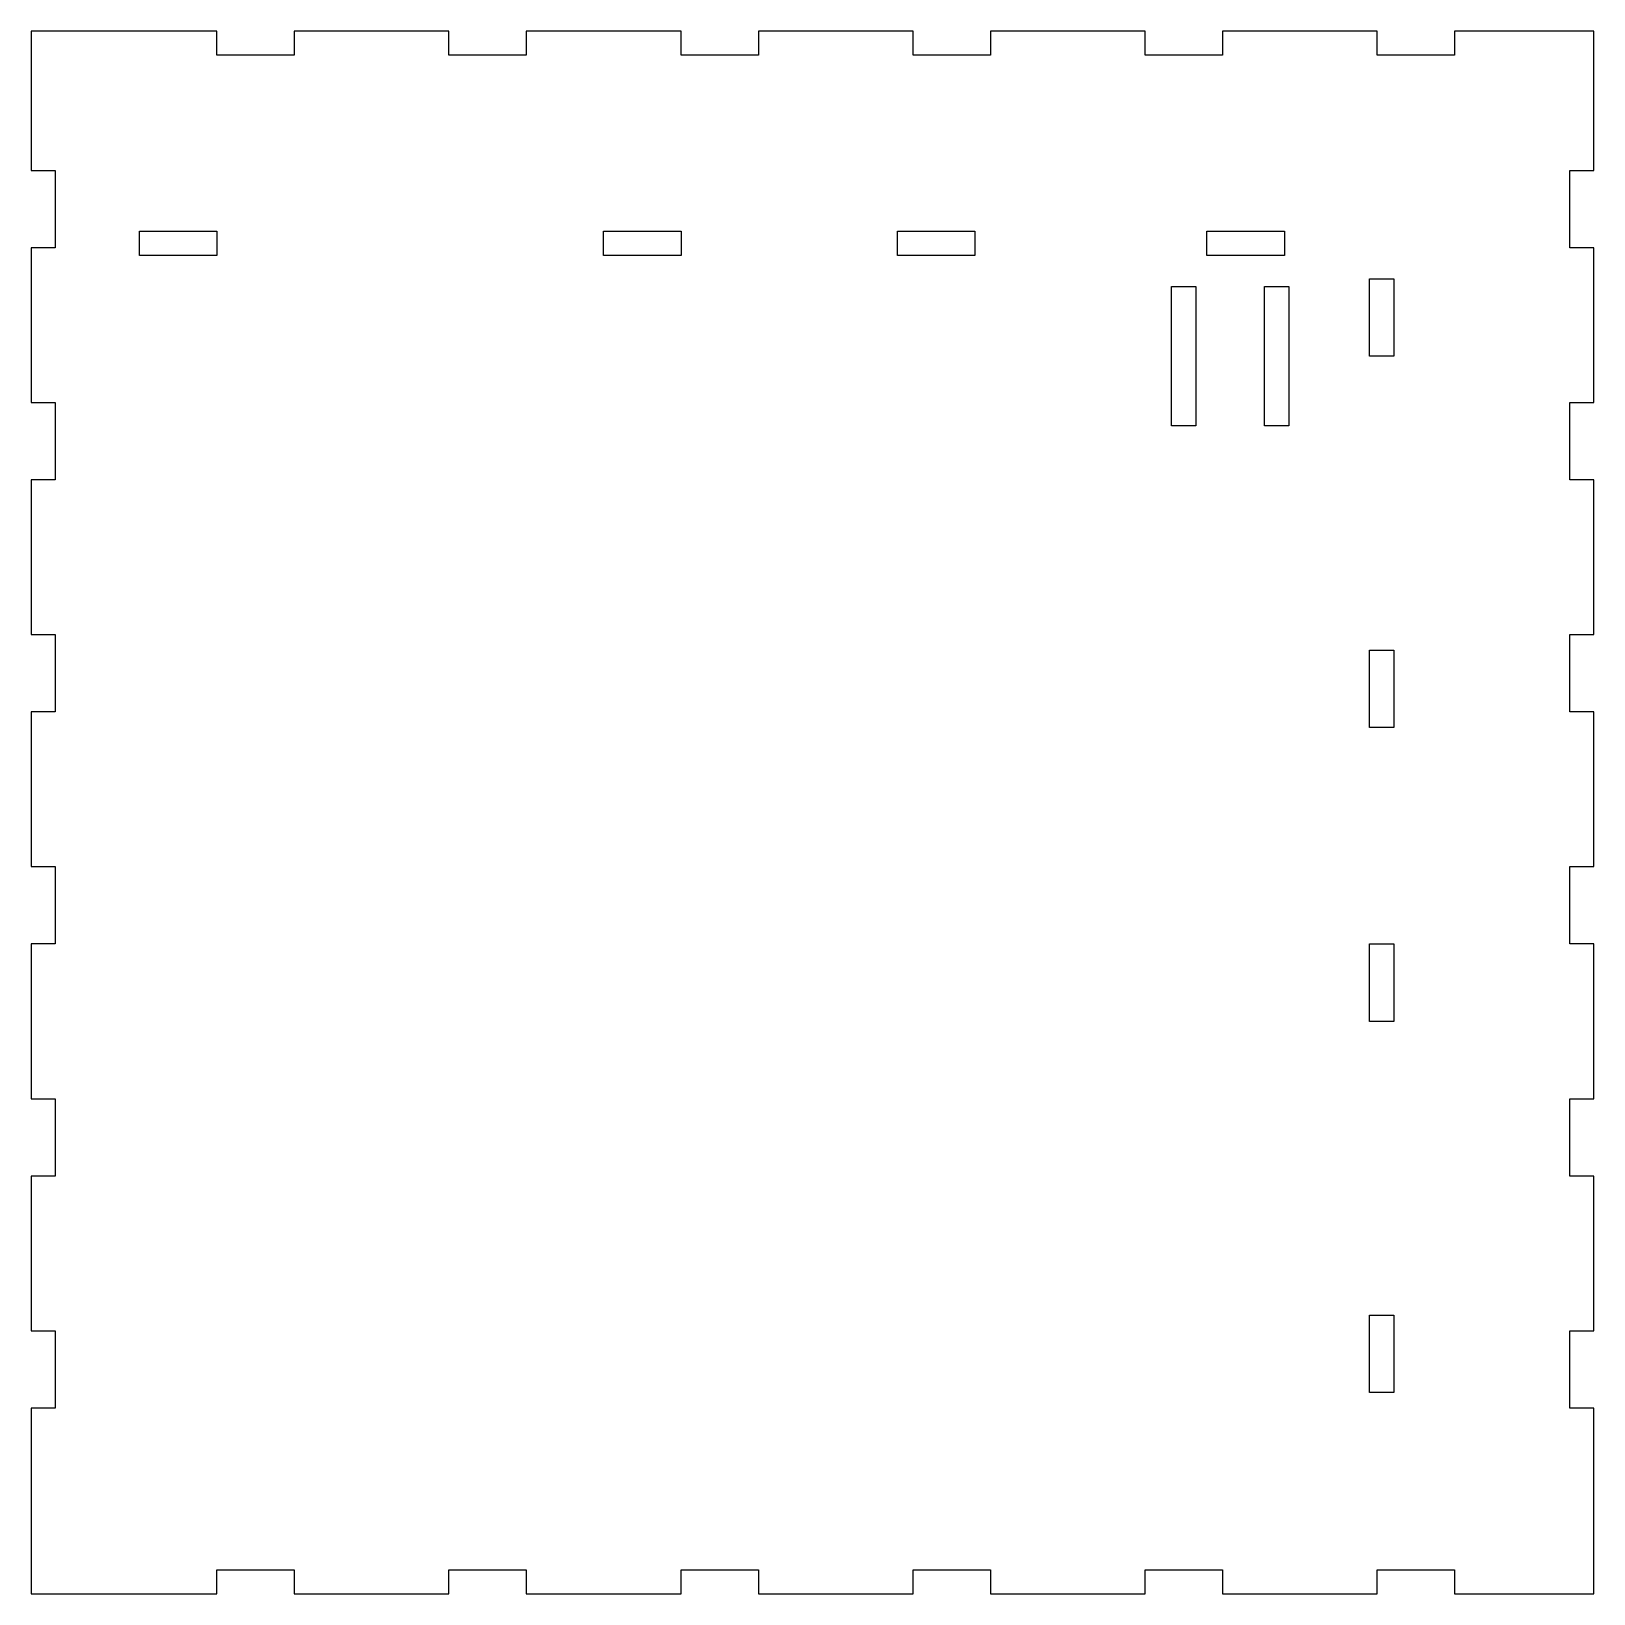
# Model space of a CAD drawing. Header units: metres. Extents: x -39 to 163, y -39 to 163.
import ezdxf

# ---------------------------------------------------------------- set-up
doc = ezdxf.new("R2010")
doc.units = ezdxf.units.M

msp = doc.modelspace()

# ---------------------------------------------------------------- linework, layer by layer
for p, q in [((-15, 163), (-39, 163)), ((-39, 163), (-39, 145)), ((-15, 159.925), (-15, 163)), ((15, 163), (-5, 163)), ((-5, 163), (-5, 159.925)), ((15, 159.925), (15, 163)), ((45, 163), (25, 163)), ((25, 163), (25, 159.925)), ((45, 159.925), (45, 163)), ((75, 163), (55, 163)), ((55, 163), (55, 159.925)), ((75, 159.925), (75, 163)), ((105, 163), (85, 163)), ((85, 163), (85, 159.925)), ((105, 159.925), (105, 163)), ((135, 163), (115, 163)), ((115, 163), (115, 159.925)), ((135, 159.925), (135, 163)), ((163, 163), (145, 163)), ((145, 163), (145, 159.925)), ((163, 145), (163, 163)), ((-5, 159.925), (-15, 159.925)), ((25, 159.925), (15, 159.925)), ((55, 159.925), (45, 159.925)), ((85, 159.925), (75, 159.925)), ((115, 159.925), (105, 159.925)), ((145, 159.925), (135, 159.925)), ((-39, 145), (-35.925, 145)), ((-35.925, 145), (-35.925, 135)), ((159.925, 135), (159.925, 145)), ((159.925, 145), (163, 145)), ((-25, 134.025), (-25, 137.175)), ((-25, 137.175), (-15, 137.175)), ((-15, 137.175), (-15, 134.025)), ((35, 134.025), (35, 137.175)), ((35, 137.175), (45, 137.175)), ((45, 137.175), (45, 134.025)), ((73, 134.025), (73, 137.175)), ((73, 137.175), (83, 137.175)), ((83, 137.175), (83, 134.025)), ((113, 134.025), (113, 137.175)), ((113, 137.175), (123, 137.175)), ((123, 137.175), (123, 134.025)), ((-35.925, 135), (-39, 135)), ((-39, 135), (-39, 115)), ((-15, 134.025), (-25, 134.025)), ((45, 134.025), (35, 134.025)), ((83, 134.025), (73, 134.025)), ((123, 134.025), (113, 134.025)), ((163, 135), (159.925, 135)), ((163, 115), (163, 135)), ((108.425, 112), (108.425, 130)), ((108.425, 130), (111.575, 130)), ((111.575, 130), (111.575, 112)), ((120.425, 112), (120.425, 130)), ((120.425, 130), (123.575, 130)), ((123.575, 130), (123.575, 112)), ((134.025, 121), (134.025, 131)), ((134.025, 131), (137.175, 131)), ((137.175, 131), (137.175, 121)), ((137.175, 121), (134.025, 121)), ((-39, 115), (-35.925, 115)), ((-35.925, 115), (-35.925, 105)), ((159.925, 105), (159.925, 115)), ((159.925, 115), (163, 115)), ((111.575, 112), (108.425, 112)), ((123.575, 112), (120.425, 112)), ((-35.925, 105), (-39, 105)), ((-39, 105), (-39, 85)), ((163, 105), (159.925, 105)), ((163, 85), (163, 105)), ((-39, 85), (-35.925, 85)), ((-35.925, 85), (-35.925, 75)), ((159.925, 75), (159.925, 85)), ((159.925, 85), (163, 85)), ((134.025, 73), (134.025, 83)), ((134.025, 83), (137.175, 83)), ((137.175, 83), (137.175, 73)), ((-35.925, 75), (-39, 75)), ((-39, 75), (-39, 55)), ((163, 75), (159.925, 75)), ((163, 55), (163, 75)), ((137.175, 73), (134.025, 73)), ((-39, 55), (-35.925, 55)), ((-35.925, 55), (-35.925, 45)), ((159.925, 45), (159.925, 55)), ((159.925, 55), (163, 55)), ((-35.925, 45), (-39, 45)), ((-39, 45), (-39, 25)), ((134.025, 35), (134.025, 45)), ((134.025, 45), (137.175, 45)), ((137.175, 45), (137.175, 35)), ((163, 45), (159.925, 45)), ((163, 25), (163, 45)), ((137.175, 35), (134.025, 35)), ((-39, 25), (-35.925, 25)), ((-35.925, 25), (-35.925, 15)), ((159.925, 15), (159.925, 25)), ((159.925, 25), (163, 25)), ((-35.925, 15), (-39, 15)), ((-39, 15), (-39, -5)), ((163, 15), (159.925, 15)), ((163, -5), (163, 15)), ((134.025, -13), (134.025, -3)), ((134.025, -3), (137.175, -3)), ((137.175, -3), (137.175, -13)), ((-39, -5), (-35.925, -5)), ((-35.925, -5), (-35.925, -15)), ((159.925, -15), (159.925, -5)), ((159.925, -5), (163, -5)), ((137.175, -13), (134.025, -13)), ((-35.925, -15), (-39, -15)), ((-39, -15), (-39, -39)), ((163, -15), (159.925, -15)), ((163, -39), (163, -15)), ((-15, -39), (-15, -35.925)), ((-15, -35.925), (-5, -35.925)), ((-5, -35.925), (-5, -39)), ((15, -39), (15, -35.925)), ((15, -35.925), (25, -35.925)), ((25, -35.925), (25, -39)), ((45, -39), (45, -35.925)), ((45, -35.925), (55, -35.925)), ((55, -35.925), (55, -39)), ((75, -39), (75, -35.925)), ((75, -35.925), (85, -35.925)), ((85, -35.925), (85, -39)), ((105, -39), (105, -35.925)), ((105, -35.925), (115, -35.925)), ((115, -35.925), (115, -39)), ((135, -39), (135, -35.925)), ((135, -35.925), (145, -35.925)), ((145, -35.925), (145, -39)), ((-39, -39), (-15, -39)), ((-5, -39), (15, -39)), ((25, -39), (45, -39)), ((55, -39), (75, -39)), ((85, -39), (105, -39)), ((115, -39), (135, -39)), ((145, -39), (163, -39))]:
    msp.add_line(p, q)

doc.saveas('drawing.dxf')
